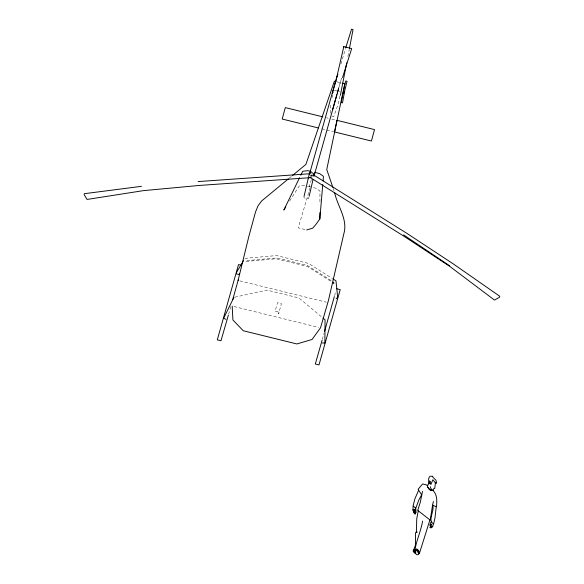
<?xml version="1.0" encoding="UTF-8"?>
<svg xmlns="http://www.w3.org/2000/svg" width="584" height="584" viewBox="0 0 584 584"><rect width="100%" height="100%" fill="white"/><g stroke="black" fill="none" stroke-linecap="round" stroke-linejoin="round"><path stroke-width="0.44" stroke-dasharray="2.92 2.19" d="M319.923 201.852L319.981 191.063L316.243 188.384L312.06 187.238M330.296 113.208L330.456 104.31M347.933 56.436L349.298 49.268M339.917 96.083L338.063 104.397L333.705 116.727L331.975 116.304M228.585 314.367L231.023 305.68M308.987 197.049L308.556 198.582L305.965 198.764L303.811 197.414M322.317 339.421L324.032 333.303M334.574 295.708L335.8 291.336M338.559 88.746L341.479 78.409L338.559 88.71M340.954 63.97L345.567 48.392M310.126 187.647L298.249 227.862L305.848 229.731M332.026 97.652L333.822 91.951M311.367 179.682L309.148 186.449L310.389 186.778M289.613 201.02L299.271 185.96L303.979 185.362L306.534 185.924M289.102 178.273L291.905 175.959M310.17 176.39L313.177 174.682M234.797 297.183L266.946 290.08L298.986 297.979L321.623 316.959M244.857 258.391L276.619 255.558L308.666 263.457L332.187 278.429M310.389 186.756L307.381 186.106M336.975 81.855L341.312 82.928M334.333 90.323L340.027 91.732M326.405 117.734L328.164 118.165M331.683 119.034L336.085 120.122M321.755 128.787L333.647 131.721M310.958 174.879L312.528 175.266M310.016 175.339L312.382 175.923M239.863 280.904L326.405 302.227M233.95 306.52L318.725 327.42M331.223 280.605L307.381 265.428L276.955 257.931L247.448 260.559L245.455 261.508L276.203 258.763L307.512 266.486L331.69 281.875M333.165 188.282L334.041 190.844M278.969 312.338L278.612 313.893L281.415 303.607L277.51 302.643L275.057 311.374L277.115 311.506L278.969 312.338"/><path stroke-width="0.88" d="M306.688 229.943L312.652 228.22L315.834 224.57L319.842 218.934L319.871 212.634M419.013 553.705C419.385 551.887 418.451 549.157 416.37 548.96L415.604 549.464C414.538 550.274 416.589 553.194 415.326 552.603L414.764 552.252L415.713 549.763L417.071 549.69C418.465 550.697 420.137 553.471 418.049 554.617L417.005 554.8L413.268 551.69L413.501 550.011L414.808 550.252M416.392 532.199L416.757 518.636L418.275 510.817L417.669 510.555L420.29 502.313L422.495 491.37M432.664 505.306C434.817 510.708 427.379 520.643 433.306 523.614L432.839 526.381L431.547 527.761L430.131 527.681M433.394 501.495L432.547 505.226L436.248 506.656L434.971 518.03L433.62 523.87L433.306 523.614M319.842 218.934L322.762 184.5M323.076 180.879L323.456 176.346L319.725 173.674L314.703 172.295M413.012 509.584L413.56 511.978M344.64 91.17L342.509 102.915L341.202 102.594L344.684 85.147L345.757 80.972L347.057 81.293L344.188 92.914L343.246 92.681M432.547 505.226L430.218 520.125L418.275 510.817M346.743 62.707L340.363 95.396M349.466 48.377L353.035 29.572L351.539 29.2L345.823 47.53M421.604 494.889L418.859 499.94L415.823 508.109L413.457 506.277C412.107 508.153 413.64 514.555 415.443 513.927L414.56 510.08L414.932 509.117L415.114 511.54L416.085 512.686L415.699 507.963M342.501 77.584L351.678 48.574L343.801 46.632L336.756 77.241L336.99 76.227L309.381 174.492M304.016 196.531L309.542 172.915L312.133 172.733L314.287 174.083L313.878 175.85M311.71 177.251L311.863 176.594M309.192 196.166L313.06 179.383M313.958 176.31L314.104 175.653M343.56 47.662L343.801 46.632M238.097 280.466L248.748 236.848L255.536 211.941L258.04 205.78L261.705 200.903L288.401 178.857M429.926 519.84C426.473 531.031 422.918 542.244 419.429 553.303L419.137 552.931M422.59 521.103C420.903 531.535 415.976 541.2 414.713 551.632L415.545 551.873M228.344 315.236L220.971 340.764L217.292 339.851L238.513 264.559L241.462 265.282M232.731 299.599L238.33 279.605M314.126 175.762L338.559 88.746M322.076 340.297L315.309 364.007L318.995 364.92L340.216 289.62L336.537 288.715M324.529 331.551L334.333 296.584M332.705 109.31L336.851 94.718M337.34 92.995L338.559 88.71M332.238 93.396L336.596 78.687M337.114 76.957L337.88 74.358M430.131 483.939L429.357 482.822L429.408 480.917L430.371 481.479L430.934 484.516L432.839 479.749L435.387 482.88L436.204 483.45L436.044 482.603L436.525 482.712L435.971 480.26L432.459 476.712L432.715 476.267L430.072 476.245L429.167 477.354L428.627 479.019L428.729 483.348L428.043 485.063L427.116 485.625L429.152 489.429L430.999 490.604L432.992 490.421M418.655 490.224L414.99 498.568L412.976 506.343L413.457 506.277M299.592 177.711L283.824 210.05L285.751 207.043M300.775 175.288L302.746 171.243L307.695 170.667L311.221 171.455M233.928 297.373L223.636 318.222L225.942 319.309M243.462 260.734L236.462 272.472L237.089 274.502M432.182 526.228L431.299 527.33L430.028 527.71L431.16 525.936L431.32 524.016L430.32 526.155C429.255 525.374 430.605 522.906 431.116 521.935M415.37 551.04L416.443 550.595L417.188 551.019L418.837 553.887M336.128 298.826L337.683 297.336L335.983 280.846L332.946 278.911M292.606 175.382L305.914 164.381L334.369 81.212L336.107 81.643M238.068 274.692L239.593 273.728M430.284 486.706C430.605 488.954 433.416 492.173 434 488.334L434.751 488.479L435.387 482.88M428.729 483.348L429.43 483.085M141.452 186.332L84.33 193.691L84.191 194.662L87.06 199.451L143.292 190.654L199.633 185.42L310.732 177.638M198.122 181.573L310.141 173.725M417.326 532.192L415.947 532.207L415.574 532.864L415.494 545.018L413.757 549.675L414.253 549.887M322.324 342.947L324.865 343.049L325.047 319.828L322.996 318.105M432.759 490.538L430.715 490.064L427.634 487.333M342.18 83.14L344.786 83.782L326.748 169.513L332.873 187.428M322.879 116.866L285.291 107.602L282.218 119.041L318.324 127.94M436.248 506.656L436.504 506.737C437 501.021 437.358 494.714 432.905 490.326M413.107 550.683L414.837 552.062M427.597 485.238L422.626 483.924L418.1 489.297L421.787 495.042M313.177 174.682L406.595 233.162L453.067 263.756L499.809 296.307L499.51 297.234L494.502 300.081L449.789 266.406L403.347 235.841L309.943 177.368M332.442 282.357L333.953 283.32L333.157 282.16M403.588 234.87L449.563 265.749M414.808 552.676L415.158 553.209M415.012 513.986L413.516 509.766M334.625 192.552C337.369 206.123 348.108 219.321 343.845 233.702L328.398 300.607L320.492 327.85L312.06 339.472L296.876 343.954L243.236 330.734L232.914 319.966L232.184 306.089M336.968 120.333L334.493 131.926L371.439 141.036L374.512 129.59L336.968 120.333"/></g></svg>
